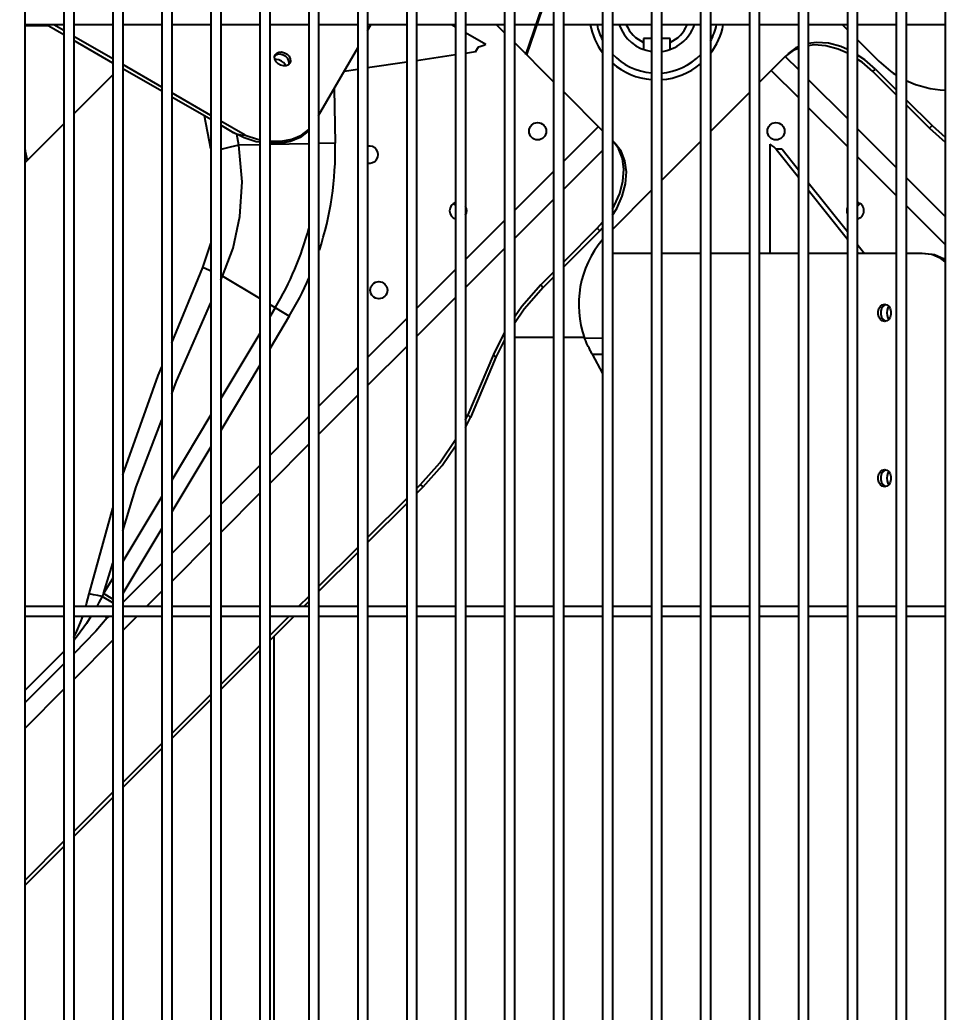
# Model space of a CAD drawing. Header units: metres. Extents: x -367 to 374, y -238 to 224.
# Drawn here: x 242.5849 to 242.868, y 217.3389 to 217.6391 of the extents above; entities that cross this region are included whole.
import ezdxf
from ezdxf.enums import TextEntityAlignment as Align

# ---------------------------------------------------------------- set-up
doc = ezdxf.new("R2010")
doc.units = ezdxf.units.M
for name, color, linetype in [('ELE-ALIMENTADORES', 160, 'Continuous'), ('LA_BAU_BASES GERAIS_R00$0$ARQ-XREF-ATT', 8, 'Continuous'), ('LA_BAU_BASES GERAIS_R00$0$BASE', 253, 'Continuous'), ('LA_BAU_BASES GERAIS_R00$0$dutos', 31, 'Continuous')]:
    doc.layers.add(name, color=color, linetype=linetype)
doc.styles.add('LA_BAU_BASES GERAIS_R00$0$R60-125-RS', font='romans.shx', dxfattribs={"height": 0.19})
doc.styles.add('LA_BAU_BASES GERAIS_R00$0$R80-100-RS', font='romans.shx', dxfattribs={"height": 0.203})

# ---------------------------------------------------------------- blocks, each defined once
blk = doc.blocks.new('LA_BAU_BASES GERAIS_R00$0$A$C5BA41825')
at = {"layer": 'LA_BAU_BASES GERAIS_R00$0$dutos', "color": 251}
for p, q in [((-24.16357084344113, 40.12119266126558), (-24.16357084344113, 39.27525855573538)), ((-24.15175084344113, 40.12119266126558), (-24.15175084344113, 39.27525855573538)), ((-24.14875084344113, 40.12119266126558), (-24.14875084344113, 39.27525855573538)), ((-24.13693084344113, 40.12119266126558), (-24.13693084344113, 39.27525855573538)), ((-24.13393084344113, 40.12119266126558), (-24.13393084344113, 39.27525855573538)), ((-24.12211084344113, 40.12119266126558), (-24.12211084344113, 39.27525855573538)), ((-24.11911084344113, 40.12119266126558), (-24.11911084344113, 39.27525855573538)), ((-24.10729084344113, 40.12119266126558), (-24.10729084344113, 39.27525855573538)), ((-24.10429084344113, 40.12119266126558), (-24.10429084344113, 39.27525855573538)), ((-24.09247084344113, 40.12119266126558), (-24.09247084344113, 39.27525855573538)), ((-24.08947084344113, 40.12119266126558), (-24.08947084344113, 39.27525855573538)), ((-24.07765084344113, 40.12119266126558), (-24.07765084344113, 39.27525855573538)), ((-24.07465084344113, 40.12119266126558), (-24.07465084344113, 39.27525855573538)), ((-24.06283084344113, 40.12119266126558), (-24.06283084344113, 39.27525855573538)), ((-24.05983084344113, 40.12119266126558), (-24.05983084344113, 39.27525855573538)), ((-24.04801084344113, 40.12119266126558), (-24.04801084344113, 39.27525855573538)), ((-24.04501084344113, 40.12119266126558), (-24.04501084344113, 39.27525855573538)), ((-24.03319084344113, 40.12119266126558), (-24.03319084344113, 39.27525855573538)), ((-24.03019084344113, 40.12119266126558), (-24.03019084344113, 39.27525855573538)), ((-24.01837084344113, 40.12119266126558), (-24.01837084344113, 39.27525855573538)), ((-24.01537084344113, 40.12119266126558), (-24.01537084344113, 39.27525855573538)), ((-24.00355084344113, 40.12119266126558), (-24.00355084344113, 39.27525855573538)), ((-24.00055084344113, 40.12119266126558), (-24.00055084344113, 39.27525855573538)), ((-23.98873084344113, 40.12119266126558), (-23.98873084344113, 39.27525855573538)), ((-23.98573084344113, 40.12119266126558), (-23.98573084344113, 39.27525855573538)), ((-23.97391084344112, 40.12119266126558), (-23.97391084344112, 39.27525855573538)), ((-23.97091084344112, 40.12119266126558), (-23.97091084344112, 39.27525855573538)), ((-23.95909084344112, 40.12119266126558), (-23.95909084344112, 39.27525855573538)), ((-23.95609084344112, 40.12119266126558), (-23.95609084344112, 39.27525855573538)), ((-23.94427084344112, 40.12119266126558), (-23.94427084344112, 39.27525855573538)), ((-23.94127084344112, 40.12119266126558), (-23.94127084344112, 39.27525855573538)), ((-23.92945084344112, 40.12119266126558), (-23.92945084344112, 39.27525855573538)), ((-23.92645084344112, 40.12119266126558), (-23.92645084344112, 39.27525855573538)), ((-23.91463084344112, 40.12119266126558), (-23.91463084344112, 39.27525855573538)), ((-23.91163084344112, 40.12119266126558), (-23.91163084344112, 39.27525855573538)), ((-23.89981084344112, 40.12119266126558), (-23.89981084344112, 39.27525855573538)), ((-23.89681084344112, 40.12119266126558), (-23.89681084344112, 39.27525855573538)), ((-23.88499084344112, 40.12119266126558), (-23.88499084344112, 39.27525855573538)), ((-24.15175084344113, 39.69765567005288), (-24.16357084344113, 39.69765567005288)), ((-24.15640664211713, 39.69732392884191), (-24.16357084344113, 39.69732392884191)), ((-24.15175084344113, 39.69463590222267), (-24.15698123475058, 39.69765567005288)), ((-24.15175084344113, 39.69588363035723), (-24.15482010622804, 39.69765567005288)), ((-24.13693084344113, 39.69765567005288), (-24.14875084344113, 39.69765567005288)), ((-24.12211084344113, 39.69765567005288), (-24.13393084344113, 39.69765567005288)), ((-24.10729084344113, 39.69765567005288), (-24.11911084344113, 39.69765567005288)), ((-24.09247084344113, 39.69765567005288), (-24.10429084344113, 39.69765567005288)), ((-24.07765084344113, 39.69765567005288), (-24.08947084344113, 39.69765567005288)), ((-24.06283084344113, 39.69765567005288), (-24.07465084344113, 39.69765567005288)), ((-24.04801084344113, 39.69765567005288), (-24.05983084344113, 39.69765567005288)), ((-24.05983084344113, 39.6958960983419), (-24.05881495424077, 39.69765567005288)), ((-24.03319084344113, 39.69765567005288), (-24.04501084344113, 39.69765567005288)), ((-24.03421395593895, 39.69765567005288), (-24.03319084344113, 39.69706497577681)), ((-24.01837084344113, 39.69765567005288), (-24.03019084344113, 39.69765567005288)), ((-24.01837084344113, 39.69524394130633), (-24.02078257218767, 39.69765567005288)), ((-24.00355084344113, 39.69765567005288), (-24.01537084344113, 39.69765567005288)), ((-23.98873084344113, 39.69765567005288), (-24.00055084344113, 39.69765567005288)), ((-23.97391084344112, 39.69765567005288), (-23.98573084344113, 39.69765567005288)), ((-23.95909084344112, 39.69765567005288), (-23.97091084344112, 39.69765567005288)), ((-23.94427084344112, 39.69765567005288), (-23.95609084344112, 39.69765567005288)), ((-23.92945084344112, 39.69765567005288), (-23.94127084344112, 39.69765567005288)), ((-23.91463084344112, 39.69765567005288), (-23.92645084344112, 39.69765567005288)), ((-23.91613076857204, 39.69765567005288), (-23.91463084344112, 39.69615574492195)), ((-23.89981084344112, 39.69765567005288), (-23.91163084344112, 39.69765567005288)), ((-23.88499084344112, 39.69765567005288), (-23.89681084344112, 39.69765567005288)), ((-24.03019084344113, 39.69533292496953), (-24.0240858663404, 39.69180821479688)), ((-24.13693084344113, 39.68732729936778), (-24.14875084344113, 39.69415157954882)), ((-24.13693084344113, 39.68607957123322), (-24.14875084344113, 39.69290385141437)), ((-24.00355084344113, 39.68042394130634), (-24.01537084344113, 39.69224394130629)), ((-23.97391084344112, 39.69350025658309), (-23.97630125691058, 39.69350025658309)), ((-23.97630125691058, 39.69350025658309), (-23.97630125691058, 39.69018654808417)), ((-23.96830125691094, 39.69350025658309), (-23.97091084344112, 39.69350025658309)), ((-23.96830125691094, 39.69018654808417), (-23.96830125691094, 39.69350025658309)), ((-23.91163084344112, 39.69315574492191), (-23.90512611269785, 39.68665101417866)), ((-24.08802766486694, 39.6879460383791), (-24.08782955167531, 39.68860091313536)), ((-24.07465084344113, 39.67022710537469), (-24.06283084344113, 39.69069994592019)), ((-24.03319084344113, 39.68852978343762), (-24.04501084344113, 39.68678119425545)), ((-24.02721152830804, 39.68941433214809), (-24.03019084344113, 39.68897358779827)), ((-24.02721152830804, 39.68941433214809), (-24.02631403607567, 39.69096883429359)), ((-23.93098312020222, 39.68989466970811), (-23.93342802463204, 39.68804758705357)), ((-23.92945084344112, 39.69050694156044), (-23.93098312020222, 39.68989466970811)), ((-24.12211084344113, 39.67877096837833), (-24.13393084344113, 39.68559524855937)), ((-24.04801084344113, 39.68633738989467), (-24.05983084344113, 39.6845888007125)), ((-23.93342802463204, 39.68804758705357), (-23.94127084344112, 39.68020476824449)), ((-23.93342802463204, 39.68804758705357), (-23.92945084344112, 39.68407040586271)), ((-23.90512611269785, 39.68665101417866), (-23.90153408895276, 39.6835846894412)), ((-24.13693084344113, 39.68253466697718), (-24.14875084344113, 39.67071466697723)), ((-24.12211084344113, 39.67752324024377), (-24.13393084344113, 39.68434752042481)), ((-24.06283084344113, 39.68414499635173), (-24.06696876609494, 39.68353285364446)), ((-23.9376530246324, 39.68382258705321), (-23.92945084344112, 39.67562040586199)), ((-23.90687167544622, 39.68349123786709), (-23.90609667544585, 39.6842662378674)), ((-23.90687167544622, 39.68349123786709), (-23.89981084344112, 39.67643040586199)), ((-23.90609667544585, 39.6842662378674), (-23.89981084344112, 39.67798040586263)), ((-23.92645084344112, 39.68107040586267), (-23.91463084344112, 39.66925040586273)), ((-24.10729084344113, 39.67021463738888), (-24.11911084344113, 39.67703891756992)), ((-24.06997863565203, 39.67831960664887), (-24.06963241032767, 39.66180644927181)), ((-23.98873084344113, 39.66560394130636), (-24.00055084344113, 39.6774239413063)), ((-23.94427084344112, 39.67720476824445), (-23.95609084344112, 39.66538476824451)), ((-24.10729084344113, 39.66896690925432), (-24.11911084344113, 39.67579118943536)), ((-23.89681084344112, 39.6749804058627), (-23.88896719133131, 39.66713675375286)), ((-23.89681084344112, 39.67343040586195), (-23.88974219133167, 39.66636175375254)), ((-23.92645084344112, 39.67262040586195), (-23.91463084344112, 39.66080040586201)), ((-24.15175084344113, 39.66771466697719), (-24.16357084344113, 39.65589466697725)), ((-24.10729084344113, 39.66006999578553), (-24.10919513226222, 39.67006635091798)), ((-24.09688833104622, 39.66420874405685), (-24.10429084344113, 39.6684825865816)), ((-24.10067703243822, 39.66514842369099), (-24.10429084344113, 39.66723485844705)), ((-24.09723463217022, 39.66346500797613), (-24.10067703107786, 39.66514842290565)), ((-24.09885043040294, 39.66119384574267), (-24.09937968435712, 39.66451398950778)), ((-23.98997892644076, 39.66685202430483), (-24.00055084344113, 39.6562801073045)), ((-23.91163084344112, 39.66625040586268), (-23.89981084344112, 39.65443040586263)), ((-23.88974219133167, 39.66636175375254), (-23.88896719133131, 39.66713675375286)), ((-23.88974219133167, 39.66636175375254), (-23.88499084344112, 39.66216402970304)), ((-23.88896719133131, 39.66713675375286), (-23.88499084344112, 39.66362372722745)), ((-24.09247084344113, 39.66132760420737), (-24.09885043040294, 39.66119384574267)), ((-24.09355408481131, 39.66227576422193), (-24.09723463217022, 39.66346500797613)), ((-24.09247084344113, 39.66210182232601), (-24.09355408481131, 39.66227576422193)), ((-24.07765084344113, 39.66163832972018), (-24.08947084344113, 39.66139050410891)), ((-24.06963241032767, 39.66180644927181), (-24.07459270955786, 39.66170244849434)), ((-23.98390684378585, 39.6601821198758), (-23.98573084344113, 39.6625964703245)), ((-23.95909084344112, 39.66238476824446), (-23.97091084344112, 39.65056476824452)), ((-23.93802308231786, 39.62850025658338), (-23.93802308231786, 39.66150025658339)), ((-23.98873084344113, 39.65965010730372), (-24.00055084344113, 39.64783010730378)), ((-23.93438708814658, 39.65999029523937), (-23.93618207261022, 39.65999029523937)), ((-23.93618207261022, 39.65999029523937), (-23.92945084344112, 39.65150216555719)), ((-23.93438708814658, 39.65999029523937), (-23.92945084344112, 39.65376565422048)), ((-23.91163084344112, 39.65780040586196), (-23.89981084344112, 39.64598040586191)), ((-24.00355084344113, 39.65328010730445), (-24.01537084344113, 39.64146010730451)), ((-23.92645084344112, 39.64998263206962), (-23.91463084344112, 39.63507752479791)), ((-23.89681084344112, 39.6514304058627), (-23.88499084344112, 39.63961040586264)), ((-23.97391084344112, 39.64756476824448), (-23.98573084344113, 39.63574476824454)), ((-23.92645084344112, 39.64771914340736), (-23.91463084344112, 39.63281403613576)), ((-24.00355084344113, 39.64483010730373), (-24.01537084344113, 39.63301010730379)), ((-23.89681084344112, 39.64298040586198), (-23.88499084344112, 39.63116040586192)), ((-24.01837084344113, 39.63846010730447), (-24.03019084344113, 39.62664010730452)), ((-23.99031027562585, 39.63607067511873), (-23.98873084344113, 39.63788657134955)), ((-23.99031027562585, 39.63607067511873), (-24.00055084344113, 39.62583010730452)), ((-23.98953527562658, 39.63529567511944), (-24.00055084344113, 39.62428010730378)), ((-23.99031027562585, 39.63607067511873), (-23.98953527562658, 39.63529567511944)), ((-23.98953527562658, 39.63529567511944), (-23.98873084344113, 39.63622054254051)), ((-24.10974554400331, 39.62418638613758), (-24.10729084344113, 39.63143661994309)), ((-23.91163084344112, 39.63129450264819), (-23.90941495945749, 39.62850025658338)), ((-24.01837084344113, 39.63001010730375), (-24.03019084344113, 39.6181901073038)), ((-23.97391084344112, 39.62850025658338), (-23.98573084344113, 39.62850025658338)), ((-23.95909084344112, 39.62850025658338), (-23.97091084344112, 39.62850025658338)), ((-23.94427084344112, 39.62850025658338), (-23.95609084344112, 39.62850025658338)), ((-23.92945084344112, 39.62850025658338), (-23.94127084344112, 39.62850025658338)), ((-23.91463084344112, 39.62850025658338), (-23.92645084344112, 39.62850025658338)), ((-23.91163084344112, 39.6290310139849), (-23.91120994392113, 39.62850025658338)), ((-23.89981084344112, 39.62850025658338), (-23.91163084344112, 39.62850025658338)), ((-23.89195575295422, 39.62850025658338), (-23.89681084344112, 39.62850025658338)), ((-23.88908173940622, 39.62811239952157), (-23.89195575295422, 39.62850025658338)), ((-24.11911084344113, 39.60147929501829), (-24.10974554400331, 39.62418638613758)), ((-24.03319084344113, 39.62364010730448), (-24.04501084344113, 39.61182010730454)), ((-24.00355084344113, 39.62283010730448), (-24.00743975974149, 39.61894119100418)), ((-24.10377268294258, 39.621608396478), (-24.10429084344113, 39.62182676070483)), ((-24.10429084344113, 39.62042121040963), (-24.10377267989349, 39.62160839464627)), ((-24.09247084344113, 39.61481756619867), (-24.10377267989349, 39.62160839464627)), ((-24.00355084344113, 39.62128010730373), (-24.00666475974113, 39.61816619100489)), ((-24.00743975974149, 39.61894119100418), (-24.00666475974113, 39.61816619100489)), ((-24.03319084344113, 39.61519010730376), (-24.04501084344113, 39.60337010730382)), ((-24.08355937199131, 39.60946301394699), (-24.08947084344113, 39.61301498434193)), ((-24.0878121127364, 39.61201831838446), (-24.08947084344113, 39.60925772690666)), ((-24.08355937199131, 39.60946301394699), (-24.08947084344113, 39.59962467330263)), ((-24.04801084344113, 39.6088201073045), (-24.05983084344113, 39.59700010730455)), ((-23.9027074401633, 39.60805612290483), (-23.90337363493422, 39.60790025658378)), ((-24.09247084344113, 39.60426488845906), (-24.10429084344113, 39.5845931049779)), ((-24.01837084344113, 39.60465379814127), (-24.02176806436476, 39.59791415656957)), ((-24.01837084344113, 39.6023412995994), (-24.02099306436549, 39.59713915656926)), ((-24.00355084344113, 39.60300025658341), (-24.01537084344113, 39.60300025658341)), ((-23.99413814361277, 39.60300025658341), (-24.00055084344113, 39.60300025658341)), ((-23.99413814361277, 39.60287901163576), (-23.98873084344113, 39.60299238451796)), ((-24.04801084344113, 39.60037010730377), (-24.05983084344113, 39.58855010730372)), ((-24.02176806436476, 39.59791415656957), (-24.02945220112804, 39.57962747942781)), ((-24.02099306436549, 39.59713915656926), (-24.02867720112877, 39.57885247942738)), ((-24.02176806436476, 39.59791415656957), (-24.02099306436549, 39.59713915656926)), ((-23.99185362989676, 39.59796443042126), (-23.98873084344113, 39.59802990474157)), ((-23.99185362989676, 39.59796443042126), (-23.98873084344113, 39.59216496986232)), ((-24.09247084344113, 39.59463183485616), (-24.10429084344113, 39.57496005137398)), ((-24.06283084344113, 39.59400010730451), (-24.07465084344113, 39.58218010730445)), ((-24.06283084344113, 39.58555010730379), (-24.07465084344113, 39.57373010730373)), ((-24.10729084344113, 39.57960026653143), (-24.11911084344113, 39.55992848304925)), ((-24.07765084344113, 39.57918010730452), (-24.08947084344113, 39.56736010730447)), ((-24.03019084344113, 39.57816210977728), (-24.02945220112804, 39.57962747942781)), ((-24.03019084344113, 39.57584961123541), (-24.02867720112877, 39.57885247942738)), ((-24.02945220112804, 39.57962747942781), (-24.02867720112877, 39.57885247942738)), ((-24.10729084344113, 39.56996721292739), (-24.11911084344113, 39.55029542944635)), ((-24.07765084344113, 39.5707301073038), (-24.08947084344113, 39.55891010730375)), ((-24.09247084344113, 39.56436010730454), (-24.10429084344113, 39.55254010730448)), ((-24.0437805057524, 39.5586004449932), (-24.04501084344113, 39.55737010730445)), ((-24.04300550575203, 39.55782544499289), (-24.04501084344113, 39.55582010730382)), ((-24.04300550575203, 39.55782544499289), (-24.0437805057524, 39.5586004449932)), ((-23.9027074401633, 39.55805612290419), (-23.90337363493422, 39.55790025658303)), ((-24.12211084344113, 39.55493564460266), (-24.13393084344113, 39.53526386112162)), ((-24.09247084344113, 39.55591010730382), (-24.10429084344113, 39.54409010730376)), ((-24.04801084344113, 39.55437010730452), (-24.05983084344113, 39.54255010730446)), ((-24.14412457992004, 39.52547237588669), (-24.13693084344113, 39.55143964419972)), ((-24.04801084344113, 39.55282010730377), (-24.05983084344113, 39.54100010730372)), ((-24.10729084344113, 39.54954010730455), (-24.11911084344113, 39.53772010730449)), ((-24.12211084344113, 39.54530259099863), (-24.13393084344113, 39.52563080751759)), ((-24.10729084344113, 39.54109010730372), (-24.11911084344113, 39.52927010730377)), ((-24.06283084344113, 39.53955010730454), (-24.07465084344113, 39.52773010730448)), ((-24.06283084344113, 39.53800010730379), (-24.07465084344113, 39.52618010730373)), ((-24.13974315297603, 39.52559055361689), (-24.13693084344113, 39.53478724263539)), ((-24.12211084344113, 39.53472010730445), (-24.13393084344113, 39.52290010730451)), ((-24.13693084344113, 39.5302710226739), (-24.13974315297603, 39.52559055361689)), ((-24.12211084344113, 39.52627010730373), (-24.12672528069276, 39.52165567005318)), ((-24.13974315295094, 39.52559055365612), (-24.14015507316876, 39.52473977415104)), ((-24.13693084344113, 39.52277028274409), (-24.14015492239204, 39.52473968204993)), ((-24.13693084344113, 39.52390074762377), (-24.13974315295204, 39.52559055365725)), ((-24.07765084344113, 39.52473010730455), (-24.0807252806924, 39.52165567005318)), ((-24.07765084344113, 39.5231801073038), (-24.07917528069276, 39.52165567005318)), ((-24.15175084344113, 39.52165567005318), (-24.16357084344113, 39.52165567005318)), ((-24.13693084344113, 39.52165567005318), (-24.14875084344113, 39.52165567005318)), ((-24.12211084344113, 39.52165567005318), (-24.13393084344113, 39.52165567005318)), ((-24.10729084344113, 39.52165567005318), (-24.11911084344113, 39.52165567005318)), ((-24.09247084344113, 39.52165567005318), (-24.10429084344113, 39.52165567005318)), ((-24.07765084344113, 39.52165567005318), (-24.08947084344113, 39.52165567005318)), ((-24.06283084344113, 39.52165567005318), (-24.07465084344113, 39.52165567005318)), ((-24.04801084344113, 39.52165567005318), (-24.05983084344113, 39.52165567005318)), ((-24.03319084344113, 39.52165567005318), (-24.04501084344113, 39.52165567005318)), ((-24.01837084344113, 39.52165567005318), (-24.03019084344113, 39.52165567005318)), ((-24.00355084344113, 39.52165567005318), (-24.01537084344113, 39.52165567005318)), ((-23.98873084344113, 39.52165567005318), (-24.00055084344113, 39.52165567005318)), ((-23.97391084344112, 39.52165567005318), (-23.98573084344113, 39.52165567005318)), ((-23.95909084344112, 39.52165567005318), (-23.97091084344112, 39.52165567005318)), ((-23.94427084344112, 39.52165567005318), (-23.95609084344112, 39.52165567005318)), ((-23.92945084344112, 39.52165567005318), (-23.94127084344112, 39.52165567005318)), ((-23.91463084344112, 39.52165567005318), (-23.92645084344112, 39.52165567005318)), ((-23.89981084344112, 39.52165567005318), (-23.91163084344112, 39.52165567005318)), ((-23.88499084344112, 39.52165567005318), (-23.89681084344112, 39.52165567005318)), ((-24.15175084344113, 39.51865567005325), (-24.16357084344113, 39.51865567005325)), ((-24.13693084344113, 39.51865567005325), (-24.14875084344113, 39.51865567005325)), ((-24.13862843684622, 39.51820251389938), (-24.13926820528585, 39.51865567005325)), ((-24.13831935757204, 39.51865567005325), (-24.13862843684622, 39.51820251389938)), ((-24.1381752806924, 39.51865567005325), (-24.13862843684622, 39.51820251389938)), ((-24.12972528069276, 39.51865567005325), (-24.13393084344113, 39.51445010730379)), ((-24.12211084344113, 39.51865567005325), (-24.13393084344113, 39.51865567005325)), ((-24.10729084344113, 39.51865567005325), (-24.11911084344113, 39.51865567005325)), ((-24.09247084344113, 39.51865567005325), (-24.10429084344113, 39.51865567005325)), ((-24.0837252806924, 39.51865567005325), (-24.08947084344113, 39.51291010730449)), ((-24.08217528069276, 39.51865567005325), (-24.08947084344113, 39.51136010730374)), ((-24.07765084344113, 39.51865567005325), (-24.08947084344113, 39.51865567005325)), ((-24.06283084344113, 39.51865567005325), (-24.07465084344113, 39.51865567005325)), ((-24.04801084344113, 39.51865567005325), (-24.05983084344113, 39.51865567005325)), ((-24.03319084344113, 39.51865567005325), (-24.04501084344113, 39.51865567005325)), ((-24.01837084344113, 39.51865567005325), (-24.03019084344113, 39.51865567005325)), ((-24.00355084344113, 39.51865567005325), (-24.01537084344113, 39.51865567005325)), ((-23.98873084344113, 39.51865567005325), (-24.00055084344113, 39.51865567005325)), ((-23.97391084344112, 39.51865567005325), (-23.98573084344113, 39.51865567005325)), ((-23.95909084344112, 39.51865567005325), (-23.97091084344112, 39.51865567005325)), ((-23.94427084344112, 39.51865567005325), (-23.95609084344112, 39.51865567005325)), ((-23.92945084344112, 39.51865567005325), (-23.94127084344112, 39.51865567005325)), ((-23.91463084344112, 39.51865567005325), (-23.92645084344112, 39.51865567005325)), ((-23.89981084344112, 39.51865567005325), (-23.91163084344112, 39.51865567005325)), ((-23.88499084344112, 39.51865567005325), (-23.89681084344112, 39.51865567005325)), ((-24.13693084344113, 39.51145010730374), (-24.14875084344113, 39.4996301073038)), ((-24.08820270216658, 39.5126282485794), (-24.08820270216658, 39.35860063319069)), ((-24.09247084344113, 39.50991010730445), (-24.10429084344113, 39.49809010730451)), ((-24.09247084344113, 39.50836010730382), (-24.10429084344113, 39.49654010730376)), ((-24.15175084344113, 39.50802602690237), (-24.16357084344113, 39.49620603068342)), ((-24.14842442423567, 39.50763771302229), (-24.14875084344113, 39.50796413829539)), ((-24.14842442423567, 39.50763771302229), (-24.14875084344113, 39.50731129389328)), ((-24.15175084344113, 39.50431129459355), (-24.16357084344113, 39.49249129735244)), ((-24.15175084344113, 39.49663010730376), (-24.16357084344113, 39.48481010730382)), ((-24.10729084344113, 39.49509010730446), (-24.11911084344113, 39.48327010730452)), ((-24.10729084344113, 39.49354010730372), (-24.11911084344113, 39.48172010730377)), ((-24.12211084344113, 39.48027010730448), (-24.13393084344113, 39.46845010730453)), ((-24.12211084344113, 39.47872010730373), (-24.13393084344113, 39.46690010730379)), ((-24.13693084344113, 39.46545010730449), (-24.14875084344113, 39.45363010730455)), ((-24.13693084344113, 39.46390010730374), (-24.14875084344113, 39.4520801073038)), ((-24.15175084344113, 39.45063010730451), (-24.16357084344113, 39.43881010730445)), ((-24.15175084344113, 39.44908010730376), (-24.16357084344113, 39.43726010730381))]:
    blk.add_line(p, q, dxfattribs=at)
for points in [[(-24.02631403607567, 39.69096883429359), (-24.02583518301385, 39.69104291224414), (-24.02529163576694, 39.69122972223101), (-24.02470131577531, 39.69149754498926), (-24.0240858663404, 39.69180821479688)], [(-23.91463084344112, 39.69016921261141), (-23.91659315425313, 39.69105504814524), (-23.92031850085313, 39.69204441246052), (-23.92392003450986, 39.69231214205718), (-23.92645084344112, 39.6919603376939)], [(-23.91463084344112, 39.68904435848344), (-23.91736815425349, 39.69028004814481), (-23.92109350085349, 39.69126941246009), (-23.92469503451021, 39.69153714205686), (-23.92645084344112, 39.69129306940738)], [(-24.08707201165203, 39.68868218751436), (-24.08776536556913, 39.688396810482), (-24.08795107884331, 39.68819919796408)], [(-24.08782955167531, 39.68860091313536), (-24.08735766770949, 39.6891029452969), (-24.08666440039531, 39.68938813606633), (-24.08584733253603, 39.68941826874379), (-24.08499916353167, 39.68919449479358), (-24.08422020678658, 39.68874339482227), (-24.08360561428695, 39.68812103570781), (-24.08322433234476, 39.68739534364636), (-24.08312770533276, 39.68665628697977), (-24.08332621957531, 39.68600091313579)], [(-24.08363189776367, 39.68668936744416), (-24.08401309287167, 39.68741519721323), (-24.08462765377313, 39.68803764511142), (-24.08540663625386, 39.68848876058564), (-24.0862548679593, 39.68871246367576), (-24.08707201165203, 39.68868218751436)], [(-23.92945084344112, 39.69097226468125), (-23.93020812020294, 39.69066966970854), (-23.93265302463276, 39.68882258705401)], [(-23.90609667544585, 39.6842662378674), (-23.90934293053422, 39.68708976912376), (-23.91163084344112, 39.68856952313945)], [(-24.08332621957531, 39.68600091313579), (-24.08379795197676, 39.6854994295129), (-24.08449049868767, 39.68521615935867), (-24.08530639507203, 39.68518832218092), (-24.08615340647349, 39.685413490158), (-24.0869318955884, 39.68586432071072), (-24.08754711076585, 39.68648499338997), (-24.08792978739058, 39.68720855345941), (-24.08802766486694, 39.6879460383791)], [(-24.08456402689858, 39.68521365068557), (-24.08477568361749, 39.68563388445762), (-24.08528223443567, 39.68620610764629), (-24.08593629475204, 39.68668013031754), (-24.08667384058585, 39.68700955183135), (-24.0874226758124, 39.687162126114), (-24.08789109067094, 39.68713538619647)], [(-24.08361208218767, 39.68569702173863), (-24.08353538784549, 39.68595014156779), (-24.08363189776367, 39.68668936744416)], [(-23.90687167544622, 39.68349123786709), (-23.91011793053458, 39.68631476912446), (-23.91163084344112, 39.6872932761911)], [(-24.10067703243822, 39.66514842369099), (-24.09954833898658, 39.66463119791945), (-24.09827208095022, 39.66431188524598), (-24.09688833104622, 39.66420874405685)], [(-24.09688833104622, 39.66420874405685), (-24.09320032616294, 39.66300622808228), (-24.09247084344113, 39.66288720505247)], [(-24.08947084344113, 39.66240231576273), (-24.08600617224767, 39.66242088321542), (-24.08278413781422, 39.6630447957649), (-24.07987997555458, 39.66428959369466), (-24.07765084344113, 39.66598140872668)], [(-24.07765084344113, 39.66570404017364), (-24.07787622075385, 39.66541202748158), (-24.08027682018221, 39.66358547540119), (-24.0831712682564, 39.66233874402383), (-24.08638255251604, 39.66170984980636), (-24.08947084344113, 39.66168606113831)], [(-24.09885043040294, 39.66119384574267), (-24.10147863451313, 39.66057318646631), (-24.1042684458404, 39.65996167212268), (-24.10429084344113, 39.65995710812342)], [(-24.10377267989349, 39.62160839464627), (-24.10053326164586, 39.63004644320449), (-24.09847071764403, 39.63961913259982), (-24.09784540680549, 39.65010823090199), (-24.09885043040294, 39.66119384574267)], [(-23.98573084344113, 39.64005854436925), (-23.98441944366767, 39.64208615736266), (-23.98274646534876, 39.64579215392564), (-23.98175710103349, 39.64951750052558), (-23.98148937143676, 39.65311903418228), (-23.98195356525712, 39.65645834997645), (-23.98313184378549, 39.65940711987537), (-23.98497892644004, 39.66185202430518)], [(-23.93618207261022, 39.65999029523937), (-23.93648565252877, 39.66036795518119), (-23.93691920834731, 39.66074527591138), (-23.93744630965531, 39.66112259664158), (-23.93802308231786, 39.66150025658339)], [(-23.98573084344113, 39.64203180602885), (-23.98519444366695, 39.64286115736309), (-23.98352146534913, 39.64656715392596), (-23.98253210103385, 39.65029250052601), (-23.98226437143604, 39.65389403418271), (-23.9827285652564, 39.65723334997688), (-23.98390684378585, 39.6601821198758)], [(-23.89113560592113, 39.62850025658338), (-23.88826813633312, 39.62811453684049), (-23.88548599611604, 39.62694883279141), (-23.88499084344112, 39.62657979890992)], [(-23.88499084344112, 39.62596545663757), (-23.88629420275858, 39.62694045117325), (-23.88908173940622, 39.62811239952157)], [(-24.10729084344113, 39.62310740417399), (-24.10768431475858, 39.62327723317139), (-24.1097455440764, 39.62418638621182)], [(-24.00743975974149, 39.61894119100418), (-24.01319934376476, 39.61242199463175), (-24.01537084344113, 39.60923528136266)], [(-24.00666475974113, 39.61816619100489), (-24.0124243437644, 39.61164699463143), (-24.01537084344113, 39.60732295548053)], [(-24.11911084344113, 39.58599763920483), (-24.11765892432876, 39.58979309121105), (-24.10729084344113, 39.61354779616522)], [(-23.90337363493422, 39.60790025658378), (-23.90404434952258, 39.60805790400377), (-23.90463796563058, 39.60851569572492), (-23.9050725952244, 39.60920823090919), (-23.90530288580077, 39.61005465378923), (-23.90530170013858, 39.61095480010408), (-23.90507001758512, 39.61179823237899), (-23.9046321907953, 39.61249127825727), (-23.90404046245422, 39.61294448803801), (-23.90337363493422, 39.61310025658304)], [(-23.90381701476004, 39.61249130435283), (-23.90425500422513, 39.61179826482055), (-23.90448677946658, 39.61095481551865), (-23.90448796568731, 39.61005463916445), (-23.90425758239458, 39.60920819741398), (-23.90382279062185, 39.60851566829717)], [(-23.90296752595749, 39.61300463799762), (-23.90322508133131, 39.61294449733145), (-23.90381701476004, 39.61249130435283)], [(-23.90337363493422, 39.61310025658304), (-23.90270347117749, 39.61294246615137), (-23.90211187867204, 39.61248433818264), (-23.90167982277604, 39.61179166977649), (-23.90145131826331, 39.61094555239686), (-23.90145250441749, 39.61004594577105), (-23.90168241513604, 39.60920281745837), (-23.90211769822476, 39.6085096297445), (-23.9027074401633, 39.60805612290483)], [(-23.90207294199167, 39.61242191522126), (-23.90233104675495, 39.61202849823974), (-23.90257333116222, 39.61130370076853), (-23.90265681667967, 39.61050025658346), (-23.90257333116222, 39.60969681239828), (-23.90233104675495, 39.60897201492708), (-23.90207368187676, 39.60857972571864)], [(-23.90382279062185, 39.60851566829717), (-23.90322896990403, 39.60805789470817), (-23.90296497580695, 39.60799586855399)], [(-23.99304022262949, 39.60033489891543), (-23.99344461316586, 39.60117370259718), (-23.99380982890149, 39.60202377442738), (-23.99413814361277, 39.60287901163576)], [(-23.9923520333084, 39.59891774247217), (-23.99258883759494, 39.59939924376272), (-23.99281272447167, 39.59987445330046), (-23.99304022262949, 39.60033489891543)], [(-23.99185362989676, 39.59796443042126), (-23.99202004085131, 39.59827654091941), (-23.99218630068331, 39.59859453210379), (-23.9923520333084, 39.59891774247217)], [(-24.13393084344113, 39.5614755814521), (-24.12320930677531, 39.59154216690047), (-24.12211084344113, 39.5942054994714)], [(-24.13393084344113, 39.54459770862809), (-24.12987776937494, 39.55785189039216), (-24.12211084344113, 39.57815535934196)], [(-24.0437805057524, 39.5586004449932), (-24.03802092172913, 39.56511964136564), (-24.03319595210076, 39.57220036760555), (-24.03319084344113, 39.57221050251758)], [(-24.04300550575203, 39.55782544499289), (-24.03724592172876, 39.56434464136635), (-24.03319084344113, 39.57029553877032)], [(-23.90337363493422, 39.55790025658303), (-23.90404434952258, 39.55805790400416), (-23.90463796563058, 39.55851569572519), (-23.9050725952244, 39.55920823090855), (-23.90530288580077, 39.56005465378848), (-23.90530170013858, 39.56095480010447), (-23.90507001758512, 39.56179823237835), (-23.9046321907953, 39.56249127825754), (-23.90404046245422, 39.56294448803828), (-23.90337363493422, 39.56310025658343)], [(-23.90381701476004, 39.56249130435208), (-23.90425500422513, 39.5617982648198), (-23.90448677946658, 39.56095481551904), (-23.90448796568731, 39.56005463916483), (-23.90425758239458, 39.55920819741436), (-23.90382279062185, 39.55851566829756)], [(-23.90296752595749, 39.56300463799687), (-23.90322508133131, 39.56294449733173), (-23.90381701476004, 39.56249130435208)], [(-23.90337363493422, 39.56310025658343), (-23.90270347117749, 39.56294246615073), (-23.90211187867204, 39.562484338182), (-23.90167982277604, 39.56179166977688), (-23.90145131826331, 39.56094555239724), (-23.90145250441749, 39.5600459457703), (-23.90168241513604, 39.55920281745762), (-23.90211769822476, 39.55850962974489), (-23.9027074401633, 39.55805612290419)], [(-23.90207294199167, 39.56242191522153), (-23.90233104675495, 39.56202849823899), (-23.90257333116222, 39.56130370076892), (-23.90265681667967, 39.56050025658374), (-23.90257333116222, 39.55969681239753), (-23.90233104675495, 39.55897201492746), (-23.90207368187676, 39.558579725718)], [(-23.90382279062185, 39.55851566829756), (-23.90322896990403, 39.55805789470855), (-23.90296497580695, 39.55799586855437)], [(-24.14511838983167, 39.52165567005318), (-24.14488453739785, 39.52242877767651), (-24.14412457992004, 39.52547237588669)], [(-24.14015510064004, 39.52473971799759), (-24.14144384014804, 39.52495896039648), (-24.14276930892222, 39.52520360603182), (-24.14412458049276, 39.52547237645945)], [(-24.14015492239204, 39.52473968204993), (-24.14113795009312, 39.52283114828344), (-24.14179228246694, 39.52165567005318)], [(-24.14875084344113, 39.51231232046234), (-24.14781804728949, 39.51423697971109), (-24.14673689666076, 39.51681383267396), (-24.14607590147458, 39.51865567005325)], [(-24.14360277836622, 39.51865567005325), (-24.14494199555567, 39.51650471550374), (-24.14762255089531, 39.51276757041978), (-24.14875084344113, 39.51137908487942)], [(-24.13862843684622, 39.51820251389938), (-24.14212434031531, 39.51423153530448), (-24.14539033360258, 39.51073174275109), (-24.14842442423567, 39.50763771302229)]]:
    blk.add_lwpolyline(points, dxfattribs=at)
for centre in [(-24.0083637027513, 39.66543781074267), (-23.93623881107022, 39.66543781074267), (-24.05644696387203, 39.61735454962195)]:
    blk.add_circle(centre, 0.002599999999636362, dxfattribs=at)
for centre, radius, start, end in [((-23.97230125691022, 39.70150025658381), 0.02050000000036363, 190.8330742655017, 216.6650947362537), ((-23.97230125691022, 39.70150025658381), 0.01849999999963636, 192.0226606992357, 207.107893227434), ((-23.97230125691022, 39.70150025658381), 0.012, 198.7186497044727, 262.2706503755049), ((-23.97230125691022, 39.70150025658381), 0.01000000000036363, 202.6560562636004, 246.4218215222955), ((-23.97230125691022, 39.70150025658381), 0.012, 276.6687266683117, 341.2813502955274), ((-23.97230125691022, 39.70150025658381), 0.01000000000036363, 293.5781784777045, 337.3419522928527), ((-23.97230125691022, 39.70150025658381), 0.02050000000036363, 322.2737767364557, 349.1669257344983), ((-23.97230125691022, 39.70150025658381), 0.01849999999963636, 331.4134041066074, 347.9773393007644), ((-23.97230125691022, 39.70150025658381), 0.01849999999963636, 223.3134479186153, 265.0031092321234), ((-23.97230125691022, 39.70150025658381), 0.01849999999963636, 274.3122242139111, 315.6899399157011), ((-23.97230125691022, 39.70150025658381), 0.02050000000036363, 228.9659982438579, 265.4884677865312), ((-23.97230125691022, 39.70150025658381), 0.02050000000036363, 273.8972090277342, 310.2186580261923), ((-23.88391290926185, 39.70786421761363), 0.02999999999999999, 234.0292490188607, 237.8785577892702), ((-23.88391290926185, 39.70786421761363), 0.02999999999999999, 244.5062617448124, 267.9351137364926), ((-24.16726659707458, 39.65975938902818), 0.0976556499294545, 341.9211536647353, 1.201123642407354), ((-23.97230125691022, 39.69926275658338), 0.1952500000003635, 191.5160834452658, 192.5824574550821), ((-24.0592753909964, 39.65836674293064), 0.002599999999636362, 257.5778076343612, 102.5168979932306), ((-24.03240533331167, 39.64139618018237), 0.002599999999636362, 107.8425608388304, 252.2836785376727), ((-23.97230125691022, 39.70150025658381), 0.08449999999963634, 223.3241586884922, 223.7360528296869), ((-23.97230125691022, 39.70150025658381), 0.08419999999963633, 223.4016438213604, 223.5200492820181), ((-23.91219718050986, 39.64139618018237), 0.002599999999636362, 282.6624729978204, 77.23137403712863), ((-23.97230125691022, 39.70150025658381), 0.08449999999963634, 316.0462114167485, 316.6757833732157), ((-23.97230125691022, 39.70150025658381), 0.08419999999963633, 316.260106513608, 316.5983561786396), ((-24.03240533331167, 39.64139618018237), 0.002599999999636362, 329.6220552874705, 30.60047953030918), ((-23.91219718050986, 39.64139618018237), 0.002599999999636362, 160.964748979463, 198.4188065290434), ((-24.16726659707458, 39.65975938902818), 0.0926942589872727, 328.999999999398, 345.2248709755665), ((-23.9659372958804, 39.61311190893537), 0.02999999999999999, 139.6654777529745, 199.9436975269968), ((-24.16726659707458, 39.65975938902818), 0.0976556499294545, 328.999999999398, 336.6392574340096)]:
    blk.add_arc(centre, radius, start, end, dxfattribs=at)
blk = doc.blocks.new('LA_BAU_BASES GERAIS_R00')
at = {"layer": 'LA_BAU_BASES GERAIS_R00$0$ARQ-XREF-ATT'}
blk.add_blockref('LA_BAU_BASES GERAIS_R00$0$A$C5BA41825', (266.75, 177.9399999999999), dxfattribs=at)
at = {"layer": 'LA_BAU_BASES GERAIS_R00$0$BASE', "insert": (239.4669767338206, 218.1699473610048), "char_height": 0.203, "width": 4.404628274168999, "attachment_point": 1, "style": 'LA_BAU_BASES GERAIS_R00$0$R80-100-RS'}
blk.add_mtext('PÁTIO DESCOBERTO\\PCASA DE MÁQUINAS DE AR CONDICIONADO', dxfattribs=at)
at = {"layer": 'LA_BAU_BASES GERAIS_R00$0$BASE', "style": 'LA_BAU_BASES GERAIS_R00$0$R60-125-RS'}
for p in [(242.7815727361595, 218.919159373358), (358.6365727361596, 192.964159373358)]:
    blk.add_attdef('S', text='', height=0.19, rotation=90, dxfattribs=at).set_placement(p, align=Align.MIDDLE_CENTER)
at = {"layer": 'LA_BAU_BASES GERAIS_R00$0$BASE', "style": 'LA_BAU_BASES GERAIS_R00$0$R80-100-RS'}
blk.add_attdef('ACESSO', text='', height=0.203, dxfattribs=at).set_placement((365.922255870473, 191.9868442639211), align=Align.TOP_CENTER)
at = {"layer": 'LA_BAU_BASES GERAIS_R00$0$BASE', "style": 'LA_BAU_BASES GERAIS_R00$0$R60-125-RS'}
blk.add_attdef('S', text='', height=0.19, dxfattribs=at).set_placement((266.114159373358, 180.9134272638404), align=Align.MIDDLE_CENTER)

msp = doc.modelspace()

# ---------------------------------------------------------------- block references
at = {"layer": 'ELE-ALIMENTADORES', "color": 2}
msp.add_blockref('LA_BAU_BASES GERAIS_R00', (0, 0), dxfattribs=at)

doc.saveas('drawing.dxf')
